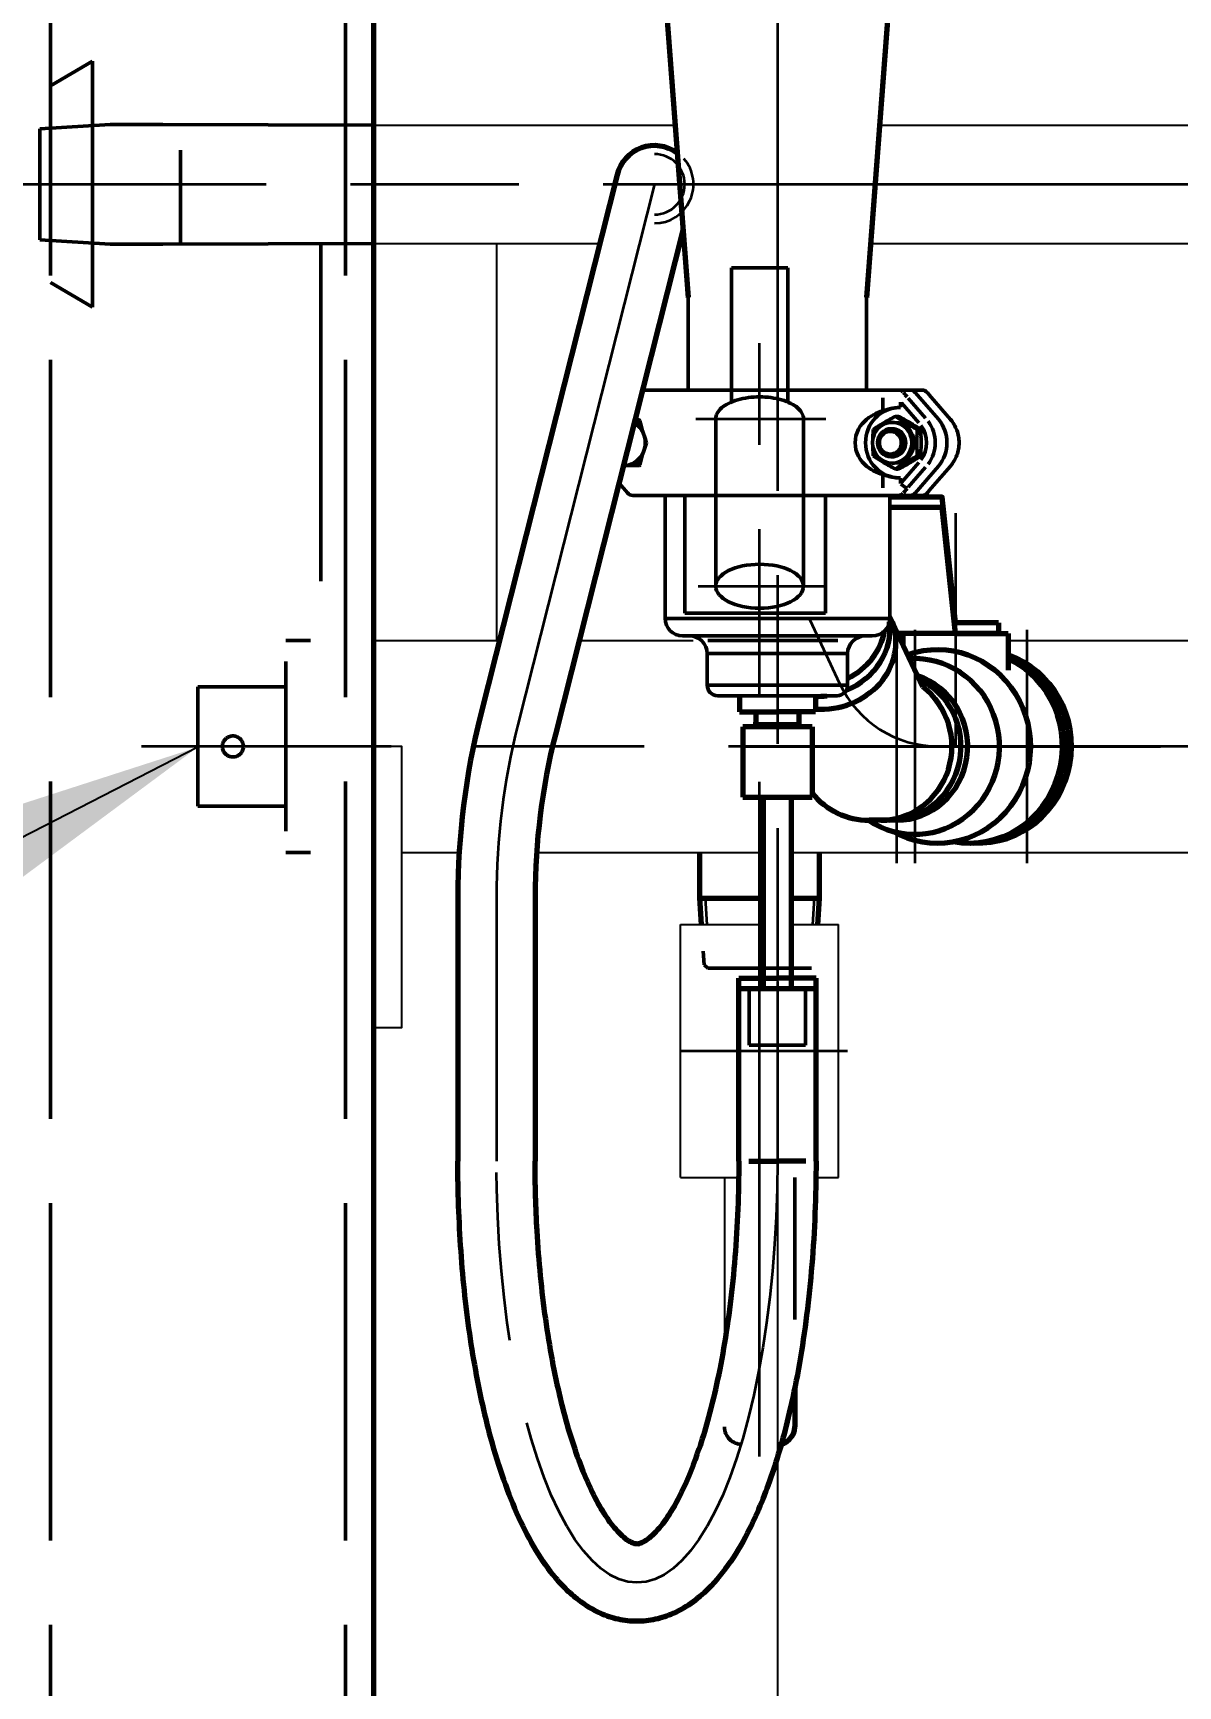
# Model space of a CAD drawing. Header units: millimetres. Extents: x 4423 to 6629, y 3249 to 4171.
# Drawn here: x 4554.7 to 4595.4, y 3773.3 to 3832.1 of the extents above; entities that cross this region are included whole.
import ezdxf

# ---------------------------------------------------------------- set-up
doc = ezdxf.new("R2010")
doc.units = ezdxf.units.MM
doc.linetypes.add('ACAD_ISO02W100', pattern=[15, 12, -3])
doc.linetypes.add('ACAD_ISO08W100', pattern=[36, 24, -3, 6, -3])
doc.layers.add('AHL-CON-70', color=7, linetype='Continuous')
for name, color, linetype, lineweight in [('M_EQUIP_D1', 3, 'Continuous', 35), ('M_EQUIP_E3', 3, 'Continuous', 35), ('M_EQUIP_E5', 2, 'ACAD_ISO02W100', 50), ('M_EQUIP_E7', 7, 'Continuous', 70), ('M_TANKS_E3', 3, 'ACAD_ISO08W100', 35), ('M_TANKS_E7', 7, 'Continuous', 70), ('Visible Edges', 7, 'Continuous', 50), ('Visible Tangent Edges', 7, 'Continuous', 50)]:
    doc.layers.add(name, color=color, linetype=linetype, lineweight=lineweight)
doc.styles.add('Simplex', font='SIMPLEX.SHX')
doc.dimstyles.new('nordic-1-35-0', dxfattribs={"dimscale": 10, "dimtxt": 3.5, "dimasz": 2.5, "dimexe": 1.25, "dimexo": 0, "dimgap": 0.6, "dimtad": 1, "dimdec": 0, "dimdsep": 46, "dimtxsty": 'Simplex', "dimcen": 2.5, "dimclrd": 3, "dimclre": 3, "dimclrt": 3, "dimadec": 1, "dimazin": 2, "dimtfac": 1, "dimtdec": 0, "dimtmove": 0, "dimatfit": 0, "dimfxl": 1, "dimtolj": 1, "dimtzin": 0, "dimarcsym": 0})

# ---------------------------------------------------------------- blocks, each defined once
blk = doc.blocks.new('*D9')
at = {"layer": 'Defpoints', "color": 0, "linetype": 'Continuous', "transparency": 16777216}
for p in [(4581.159, 3798.365), (4573.659, 3740.916), (4573.659, 3722.947)]:
    blk.add_point(p, dxfattribs=at)
at = {"layer": 'M_EQUIP_D1', "color": 3, "linetype": 'Continuous', "lineweight": -2, "transparency": 16777216}
for p, q in [((4581.159, 3798.365), (4581.159, 3728.416)), ((4573.659, 3722.947), (4573.659, 3753.416)), ((4548.659, 3740.916), (4523.659, 3740.916)), ((4573.659, 3740.916), (4581.159, 3740.916)), ((4606.159, 3740.916), (4691.254, 3740.916))]:
    blk.add_line(p, q, dxfattribs=at)
at = {"layer": 'M_EQUIP_D1', "color": 3, "linetype": 'Continuous', "transparency": 16777216}
for points in [[(4548.659, 3745.083), (4548.659, 3736.75), (4573.659, 3740.916)], [(4606.159, 3745.083), (4606.159, 3736.75), (4581.159, 3740.916)]]:
    blk.add_solid(points, dxfattribs=at)
at = {"layer": 'M_EQUIP_D1', "color": 3, "linetype": 'Continuous', "transparency": 16777216, "insert": (4661.206, 3751.916), "char_height": 10, "attachment_point": 5, "style": 'Simplex'}
blk.add_mtext('\\A1;min.60', dxfattribs=at)
blk = doc.blocks.new('*D28')
at = {"layer": 'Defpoints', "color": 0, "linetype": 'Continuous', "transparency": 16777216}
for p in [(4545.659, 3806.073), (4560.534, 3757.727), (4560.534, 3748.668)]:
    blk.add_point(p, dxfattribs=at)
at = {"layer": 'M_EQUIP_D1', "color": 3, "linetype": 'Continuous', "lineweight": -2, "transparency": 16777216}
for p, q in [((4545.659, 3806.073), (4545.659, 3745.227)), ((4560.534, 3748.668), (4560.534, 3770.227)), ((4520.659, 3757.727), (4447.468, 3757.727)), ((4560.534, 3757.727), (4545.659, 3757.727)), ((4585.534, 3757.727), (4610.534, 3757.727))]:
    blk.add_line(p, q, dxfattribs=at)
at = {"layer": 'M_EQUIP_D1', "color": 3, "linetype": 'Continuous', "transparency": 16777216}
for points in [[(4520.659, 3761.893), (4520.659, 3753.56), (4545.659, 3757.727)], [(4585.534, 3761.893), (4585.534, 3753.56), (4560.534, 3757.727)]]:
    blk.add_solid(points, dxfattribs=at)
at = {"layer": 'M_EQUIP_D1', "color": 3, "linetype": 'Continuous', "lineweight": 35, "transparency": 16777216, "insert": (4471.563, 3768.727), "char_height": 10, "attachment_point": 5, "style": 'Simplex'}
blk.add_mtext('\\A1;~120', dxfattribs=at)
blk = doc.blocks.new('*D32')
at = {"layer": 'Defpoints', "color": 0, "linetype": 'Continuous', "transparency": 16777216}
for p in [(4440.757, 4020.658), (4560.221, 4020.658), (4551.154, 3737.947)]:
    blk.add_point(p, dxfattribs=at)
at = {"layer": 'M_EQUIP_D1', "color": 3, "linetype": 'Continuous', "lineweight": -2, "transparency": 16777216}
for p, q in [((4560.221, 4020.658), (4428.257, 4020.658)), ((4440.757, 3762.947), (4440.757, 3995.658)), ((4551.154, 3737.947), (4428.257, 3737.947))]:
    blk.add_line(p, q, dxfattribs=at)
at = {"layer": 'M_EQUIP_D1', "color": 3, "linetype": 'Continuous', "transparency": 16777216}
for points in [[(4436.591, 3995.658), (4444.924, 3995.658), (4440.757, 4020.658)], [(4436.591, 3762.947), (4444.924, 3762.947), (4440.757, 3737.947)]]:
    blk.add_solid(points, dxfattribs=at)
at = {"layer": 'M_EQUIP_D1', "color": 3, "linetype": 'Continuous', "lineweight": 35, "transparency": 16777216, "insert": (4429.757, 3879.303), "char_height": 10, "attachment_point": 5, "rotation": 90, "style": 'Simplex'}
blk.add_mtext('\\A1;2260', dxfattribs=at)

msp = doc.modelspace()

# ---------------------------------------------------------------- linework, layer by layer
at = {"layer": 'AHL-CON-70', "linetype": 'Continuous'}
for p, q in [((4566.7837, 3828.8069), (4577.5175, 3828.8069)), ((4584.7995, 3828.8069), (4603.7675, 3828.8069)), ((4566.7837, 3824.5899), (4574.8324, 3824.5899)), ((4571.1587, 3824.5899), (4571.1587, 3810.4662)), ((4584.4797, 3824.5899), (4601.0824, 3824.5899)), ((4566.7837, 3810.4662), (4571.262, 3810.4662)), ((4574.0985, 3810.4662), (4578.1624, 3810.4662)), ((4589.3764, 3810.4662), (4597.512, 3810.4662)), ((4567.7837, 3802.9287), (4569.8318, 3802.9287)), ((4572.5874, 3802.9287), (4580.6587, 3802.9287)), ((4581.6587, 3802.9287), (4596.0818, 3802.9287)), ((4577.7133, 3791.3662), (4577.7133, 3800.3662)), ((4577.7133, 3800.3662), (4580.6587, 3800.3662)), ((4581.6587, 3800.3662), (4583.3383, 3800.3662)), ((4583.3383, 3791.3662), (4583.3383, 3800.3662)), ((4577.7133, 3791.3662), (4579.7798, 3791.3662)), ((4579.2758, 3791.3662), (4579.2758, 3785.4732)), ((4582.5301, 3791.3662), (4583.3383, 3791.3662))]:
    msp.add_line(p, q, dxfattribs=at)
msp.add_lwpolyline([(4566.7837, 3796.6975), (4567.7837, 3796.6975), (4567.7837, 3806.6975), (4566.7837, 3806.6975)], close=True, dxfattribs=at)
at = {"layer": 'Defpoints', "color": 0, "linetype": 'ByBlock'}
msp.add_point((4570.4519, 3826.6984), dxfattribs=at)
at = {"layer": 'M_EQUIP_E3', "color": 3, "linetype": 'ACAD_ISO08W100', "lineweight": 35}
for p, q in [((4581.1587, 3983.7882), (4581.1587, 3798.3649)), ((4538.9592, 3826.6984), (4714.6569, 3826.6984)), ((4580.5258, 3781.4339), (4580.5258, 3821.0479)), ((4578.2571, 3818.3532), (4582.8806, 3818.3532)), ((4587.5014, 3814.9959), (4587.5014, 3806.6975)), ((4578.3419, 3812.3993), (4582.7957, 3812.3993)), ((4583.3806, 3808.9304), (4582.3234, 3811.19)), ((4585.3985, 3810.8467), (4585.3985, 3802.5482)), ((4586.0456, 3810.8467), (4586.0456, 3802.5482)), ((4590.0385, 3810.8467), (4590.0385, 3802.5482)), ((4747.4142, 3806.6975), (4558.5251, 3806.6975)), ((4578.5827, 3801.3037), (4578.6413, 3800.3662)), ((4582.4689, 3801.3037), (4582.4103, 3800.3662)), ((4577.7133, 3795.8662), (4583.6508, 3795.8662))]:
    msp.add_line(p, q, dxfattribs=at)
at = {"layer": 'M_EQUIP_E3', "linetype": 'ACAD_ISO08W100', "lineweight": 35}
msp.add_line((4580.0277, 3806.6975), (4594.8016, 3806.6975), dxfattribs=at)
msp.add_lwpolyline([(4576.7837, 3826.6984), (4571.9212, 3807.4636, 0.061982), (4571.1587, 3801.3364), (4571.1587, 3791.9475)], format="xyb", dxfattribs=at)
at = {"layer": 'M_EQUIP_E3', "color": 3, "linetype": 'Continuous', "lineweight": 35}
for radius, end in [(1.075, 90), (1.3875, 40.815107)]:
    msp.add_arc((4576.7837, 3826.6984), radius, 270, end, dxfattribs=at)
at = {"layer": 'M_EQUIP_E3', "color": 3, "linetype": 'ACAD_ISO08W100', "lineweight": 35}
msp.add_arc((4586.8904, 3810.5725), 3.875, 205.072731, 270, dxfattribs=at)
at = {"layer": 'M_EQUIP_E3', "linetype": 'ACAD_ISO08W100', "lineweight": 35, "extrusion": (0, 0, -1)}
msp.add_ellipse((4576.1587, 3791.9475), major_axis=(0, 15), ratio=0.3333333, start_param=1.5707963, end_param=4.712389, dxfattribs=at)
at = {"layer": 'M_EQUIP_E5', "color": 2, "linetype": 'ACAD_ISO02W100', "lineweight": 50}
for p, q in [((4555.2837, 3970.4475), (4555.2837, 3739.1975)), ((4565.7837, 3970.4475), (4565.7837, 3739.1975)), ((4555.2837, 3830.1984), (4556.7837, 3831.0734)), ((4556.7837, 3822.3234), (4556.7837, 3831.0734)), ((4554.9087, 3828.6703), (4557.4087, 3828.8265)), ((4554.9087, 3828.6703), (4554.9087, 3824.7265)), ((4557.4087, 3828.8265), (4559.2837, 3828.8265)), ((4559.2837, 3828.8265), (4566.7837, 3828.8069)), ((4559.9087, 3827.914), (4559.9087, 3824.5703)), ((4554.9087, 3824.7265), (4557.4087, 3824.5703)), ((4557.4087, 3824.5703), (4559.2837, 3824.5703)), ((4559.2837, 3824.5703), (4566.7837, 3824.5899)), ((4564.9087, 3824.584), (4564.9087, 3810.4662)), ((4555.2837, 3823.1984), (4556.7837, 3822.3234)), ((4563.6587, 3810.4662), (4564.5337, 3810.4662)), ((4563.6587, 3803.6787), (4563.6587, 3809.7162)), ((4563.6507, 3808.8225), (4560.5257, 3808.8225)), ((4560.5257, 3808.8225), (4560.5257, 3804.5725)), ((4560.5257, 3804.5725), (4563.6507, 3804.5725)), ((4563.6587, 3802.9287), (4564.5337, 3802.9287)), ((4580.1587, 3796.0725), (4580.1587, 3798.0725)), ((4582.1587, 3796.0725), (4582.1587, 3798.0725)), ((4580.1587, 3796.0725), (4582.1587, 3796.0725))]:
    msp.add_line(p, q, dxfattribs=at)
at = {"layer": 'M_EQUIP_E5', "lineweight": 50}
for p, q in [((4579.5258, 3818.9535), (4579.5258, 3823.7306)), ((4579.5258, 3823.7306), (4581.5258, 3823.7306)), ((4581.5258, 3818.9535), (4581.5258, 3823.7306))]:
    msp.add_line(p, q, dxfattribs=at)
at = {"layer": 'M_EQUIP_E5', "linetype": 'ACAD_ISO02W100', "lineweight": 50}
for p, q in [((4578.9633, 3818.3532), (4578.9633, 3812.3993)), ((4582.0883, 3818.3532), (4582.0883, 3812.3993)), ((4583.3051, 3810.4662), (4578.6859, 3810.4662)), ((4578.5461, 3798.9285), (4578.5159, 3799.4118)), ((4578.5461, 3798.9285), (4578.6789, 3798.8037)), ((4582.3727, 3798.8037), (4578.6789, 3798.8037)), ((4581.7758, 3791.3662), (4581.7758, 3786.3133))]:
    msp.add_line(p, q, dxfattribs=at)
at = {"layer": 'M_EQUIP_E5', "color": 2, "linetype": 'ACAD_ISO02W100', "lineweight": 50}
msp.add_circle((4561.7757, 3806.6975), 0.375, dxfattribs=at)
at = {"layer": 'M_EQUIP_E5', "linetype": 'ACAD_ISO02W100', "lineweight": 50}
msp.add_arc((4579.9008, 3782.4912), 0.625, 180, 270, dxfattribs=at)
msp.add_ellipse((4580.5258, 3818.3532), major_axis=(1.5625, 0), ratio=0.5, start_param=0, end_param=3.1415927, dxfattribs=at)
msp.add_ellipse((4580.5258, 3812.3993), major_axis=(1.5625, 0), ratio=0.5, dxfattribs=at)
at = {"layer": 'M_EQUIP_E7', "color": 7, "linetype": 'Continuous', "lineweight": 70}
msp.add_line((4566.7837, 3970.4475), (4566.7837, 3739.1975), dxfattribs=at)
at = {"layer": 'M_EQUIP_E7', "linetype": 'Continuous', "lineweight": 70}
for p, q in [((4587.0265, 3815.1975), (4585.1587, 3815.1975)), ((4586.3319, 3808.8166), (4585.1533, 3811.3358)), ((4587.5014, 3810.7162), (4585.6264, 3810.7162)), ((4585.6264, 3810.7162), (4585.6264, 3810.3245)), ((4589.0323, 3810.7162), (4586.6173, 3810.7162)), ((4587.5014, 3810.7162), (4589.3764, 3810.7162)), ((4589.0323, 3811.0912), (4589.0323, 3810.7162)), ((4589.3764, 3810.7162), (4589.3764, 3809.4172)), ((4579.8063, 3808.5034), (4579.8063, 3807.9308)), ((4582.5111, 3808.5034), (4582.5111, 3807.9308)), ((4579.8063, 3807.9308), (4581.1587, 3807.9308)), ((4580.3956, 3807.9308), (4580.3956, 3807.4821)), ((4582.5111, 3807.9308), (4581.1587, 3807.9308)), ((4581.9219, 3807.9308), (4581.9219, 3807.4821)), ((4582.3925, 3807.3925), (4579.9249, 3807.3925)), ((4579.9249, 3807.3925), (4579.9249, 3804.8925)), ((4580.2999, 3807.4821), (4580.2999, 3807.3925)), ((4580.2999, 3807.4821), (4582.0175, 3807.4821)), ((4582.0175, 3807.4821), (4582.0175, 3807.3925)), ((4582.3925, 3807.3925), (4582.3925, 3804.8925)), ((4579.9249, 3804.8925), (4582.3925, 3804.8925)), ((4580.6587, 3798.0725), (4580.6587, 3804.8925)), ((4581.6587, 3798.0725), (4581.6587, 3804.8925)), ((4585.3985, 3804.0725), (4584.4252, 3804.0725)), ((4579.7837, 3791.9475), (4579.7837, 3798.4534)), ((4579.7837, 3798.4534), (4581.1587, 3798.4534)), ((4582.5337, 3798.4534), (4581.1587, 3798.4534)), ((4582.5337, 3791.9475), (4582.5337, 3798.4534)), ((4579.7837, 3791.9475), (4579.7837, 3798.0725)), ((4582.5337, 3798.0725), (4579.7837, 3798.0725)), ((4582.5337, 3791.9475), (4582.5337, 3798.0725)), ((4580.1464, 3791.9475), (4581.1587, 3791.9475)), ((4582.171, 3791.9475), (4581.1587, 3791.9475)), ((4581.7758, 3783.8678), (4581.7758, 3782.4912))]:
    msp.add_line(p, q, dxfattribs=at)
at = {"layer": 'M_EQUIP_E7', "lineweight": 70}
for p, q in [((4578.3977, 3801.3037), (4578.3977, 3802.9287)), ((4582.6539, 3801.3037), (4582.6539, 3802.9287)), ((4578.4563, 3800.3662), (4578.3977, 3801.3037)), ((4578.3977, 3801.3037), (4580.6587, 3801.3037)), ((4581.6587, 3801.3037), (4582.6539, 3801.3037)), ((4582.5953, 3800.3662), (4582.6539, 3801.3037))]:
    msp.add_line(p, q, dxfattribs=at)
at = {"layer": 'M_EQUIP_E7', "linetype": 'Continuous', "lineweight": 70}
for points in [[(4575.4506, 3827.0354), (4570.5881, 3807.8006, 0.061982), (4569.7837, 3801.3364), (4569.7837, 3791.9475)], [(4577.7987, 3825.103), (4573.2543, 3807.1266, 0.061982), (4572.5337, 3801.3364), (4572.5337, 3791.9475)]]:
    msp.add_lwpolyline(points, format="xyb", dxfattribs=at)
for points in [[(4589.0323, 3811.0912), (4587.5014, 3811.0912), (4587.0265, 3815.5725), (4585.1587, 3815.5725)], [(4589.0323, 3810.7162), (4587.5014, 3810.7162), (4587.0265, 3815.1975), (4585.1587, 3815.1975)], [(4586.6173, 3810.7162), (4585.4431, 3810.7162)]]:
    msp.add_lwpolyline(points, dxfattribs=at)
for centre, radius, start, end in [((4576.7837, 3826.6984), 1.375, 53.932285, 165.812933), ((4584.4252, 3806.6975), 2.625, 219.251427, 270), ((4581.1508, 3782.4912), 0.625, 270, 0)]:
    msp.add_arc(centre, radius, start, end, dxfattribs=at)
for centre, major_axis, ratio, start_param, end_param in [((4582.6898, 3810.4068), (-2.687, 0), 0.8886358, 1.5042515, 3.4450044), ((4582.4779, 3810.8597), (-2.687, 0), 0.8886358, 8.2890148, 9.539917), ((4582.3234, 3811.19), (-2.687, 0), 0.8886358, 2.0908716, 2.9828483), ((4586.8544, 3806.6975), (0, 3.4375), 0.9659258, 2.643175, 6.6067886), ((4586.0456, 3806.6975), (0, 3.125), 0.9659258, 2.5680795, 6.3433965), ((4587.9867, 3806.6975), (0, 3.4375), 0.9659258, 2.9702423, 5.851346), ((4588.3102, 3806.6975), (0, 3.4375), 0.9659258, 3.0928553, 5.9562883), ((4588.1485, 3806.6975), (0, 3.4375), 0.9659258, 3.1415927, 5.9043658), ((4585.159, 3806.6975), (0, 2.625), 0.9659258, 3.1415927, 5.8582048), ((4585.3985, 3806.6975), (0, 2.625), 0.9659258, 3.1415927, 5.9821017), ((4582.4779, 3810.8597), (-2.687, 0), 0.8886358, 7.8663402, 8.0168299), ((4584.8355, 3806.6975), (0, 2.625), 0.9659258, 3.1415927, 5.6519377)]:
    msp.add_ellipse(centre, major_axis=major_axis, ratio=ratio, start_param=start_param, end_param=end_param, dxfattribs=at)
for points, knots in [([(4582.5337, 3791.9475), (4582.5337, 3791.3265), (4582.5212, 3790.7056), (4582.4465, 3788.8552), (4582.347, 3787.6383), (4582.0524, 3785.3018), (4581.8576, 3784.1822), (4581.4302, 3782.3182), (4581.2146, 3781.5445), (4580.7307, 3780.1125), (4580.4626, 3779.4542), (4579.9558, 3778.4384), (4579.731, 3778.049), (4579.2456, 3777.3379), (4578.985, 3777.0159), (4578.5042, 3776.5385), (4578.2977, 3776.3628), (4577.8547, 3776.0541), (4577.6179, 3775.921), (4577.1639, 3775.7335), (4576.9522, 3775.6688), (4576.5169, 3775.5856), (4576.2933, 3775.5673), (4575.8479, 3775.5802), (4575.6263, 3775.6114), (4575.1977, 3775.7183), (4574.9907, 3775.7937), (4574.5968, 3775.9798), (4574.4099, 3776.0902), (4574.0554, 3776.3386), (4573.8877, 3776.4765), (4573.5687, 3776.7754), (4573.4173, 3776.9364), (4573.0204, 3777.4063), (4572.7881, 3777.7365), (4572.3525, 3778.4563), (4572.1493, 3778.846), (4571.7677, 3779.6822), (4571.5894, 3780.1287), (4571.2566, 3781.0745), (4571.1021, 3781.5738), (4570.7235, 3782.9642), (4570.5206, 3783.8968), (4570.1858, 3785.8579), (4570.0539, 3786.8863), (4569.8652, 3788.9983), (4569.8085, 3790.0818), (4569.7859, 3791.4294), (4569.7837, 3791.6884), (4569.7837, 3791.9475)], [4.712389, 4.712389, 4.712389, 4.712389, 4.8328965, 4.8328965, 5.0739116, 5.0739116, 5.3149267, 5.3149267, 5.504615, 5.504615, 5.6943033, 5.6943033, 5.8289263, 5.8289263, 5.9635492, 5.9635492, 6.0549375, 6.0549375, 6.1463258, 6.1463258, 6.2195829, 6.2195829, 6.2928401, 6.2928401, 6.3660972, 6.3660972, 6.4393544, 6.4393544, 6.5126115, 6.5126115, 6.5858687, 6.5858687, 6.6591258, 6.6591258, 6.7865992, 6.7865992, 6.9140727, 6.9140727, 7.0415461, 7.0415461, 7.1690195, 7.1690195, 7.3805825, 7.3805825, 7.5921455, 7.5921455, 7.8037085, 7.8037085, 7.8539816, 7.8539816, 7.8539816, 7.8539816]), ([(4579.7837, 3791.9475), (4579.7837, 3791.3781), (4579.7725, 3790.8087), (4579.7049, 3789.0892), (4579.6131, 3787.9525), (4579.3434, 3785.7861), (4579.1654, 3784.7565), (4578.7774, 3783.0451), (4578.5791, 3782.3342), (4578.1849, 3781.17), (4577.994, 3780.6935), (4577.6353, 3779.934), (4577.4689, 3779.6321), (4577.1424, 3779.1235), (4576.9822, 3778.9172), (4576.7355, 3778.6526), (4576.6418, 3778.5683), (4576.4772, 3778.4422), (4576.4065, 3778.4005), (4576.3049, 3778.3524), (4576.2688, 3778.3403), (4576.2101, 3778.3257), (4576.1874, 3778.3231), (4576.1439, 3778.322), (4576.1228, 3778.3236), (4576.0692, 3778.3343), (4576.0366, 3778.3436), (4575.9539, 3778.3788), (4575.9038, 3778.4048), (4575.787, 3778.4813), (4575.7205, 3778.5318), (4575.5754, 3778.6614), (4575.4968, 3778.7405), (4575.2827, 3778.985), (4575.1414, 3779.1738), (4574.8544, 3779.625), (4574.7087, 3779.8872), (4574.4217, 3780.4785), (4574.2804, 3780.8075), (4573.8858, 3781.8476), (4573.6462, 3782.6363), (4573.229, 3784.3752), (4573.0511, 3785.3254), (4572.7703, 3787.3312), (4572.6672, 3788.3868), (4572.5576, 3790.2839), (4572.5337, 3791.1157), (4572.5337, 3791.9475)], [4.712389, 4.712389, 4.712389, 4.712389, 4.8298511, 4.8298511, 5.0698191, 5.0698191, 5.309787, 5.309787, 5.505642, 5.505642, 5.6686877, 5.6686877, 5.8042862, 5.8042862, 5.9398847, 5.9398847, 6.0332186, 6.0332186, 6.1265525, 6.1265525, 6.2008837, 6.2008837, 6.275215, 6.275215, 6.3495462, 6.3495462, 6.4238775, 6.4238775, 6.4982087, 6.4982087, 6.57254, 6.57254, 6.6468713, 6.6468713, 6.7659133, 6.7659133, 6.8849554, 6.8849554, 7.0039974, 7.0039974, 7.2301263, 7.2301263, 7.4562552, 7.4562552, 7.6823841, 7.6823841, 7.8539816, 7.8539816, 7.8539816, 7.8539816])]:
    msp.add_open_spline(points, degree=3, knots=knots, dxfattribs=at)
at = {"layer": 'M_TANKS_E3', "color": 3, "linetype": 'ACAD_ISO08W100', "lineweight": 35}
msp.add_line((4581.1587, 3798.3303), (4581.1587, 3791.9475), dxfattribs=at)
msp.add_line((4581.1587, 3798.3303), (4581.1587, 3791.9475), dxfattribs=at)
at = {"layer": 'M_TANKS_E7', "linetype": 'Continuous'}
for p, q in [((4574.1075, 3873.7377), (4577.9837, 3822.6648)), ((4588.2253, 3873.9782), (4584.3337, 3822.6648))]:
    msp.add_line(p, q, dxfattribs=at)
at = {"layer": 'Visible Edges'}
for p, q in [((4577.9837, 3819.3784), (4577.9837, 3822.6648)), ((4577.9837, 3819.3784), (4577.9837, 3822.6648)), ((4584.3337, 3819.3784), (4584.3337, 3822.6648)), ((4584.3337, 3819.3784), (4584.3337, 3822.6648)), ((4576.5022, 3819.3784), (4576.3515, 3819.3784)), ((4576.5022, 3819.3784), (4584.7224, 3819.3784)), ((4585.4564, 3819.3784), (4584.7224, 3819.3784)), ((4585.8803, 3819.3784), (4585.4564, 3819.3784)), ((4586.3043, 3819.3784), (4585.8803, 3819.3784)), ((4586.0603, 3819.2951), (4586.8883, 3818.3368)), ((4586.0603, 3819.2951), (4586.8883, 3818.3368)), ((4586.6357, 3819.1234), (4587.318, 3818.3336)), ((4576.0829, 3818.3159), (4576.1442, 3818.3159)), ((4576.2496, 3818.3159), (4576.1442, 3818.3159)), ((4585.4712, 3818.4416), (4585.357, 3818.4416)), ((4585.2442, 3818.0034), (4585.2043, 3818.0034)), ((4585.3251, 3818.2284), (4585.2442, 3818.2284)), ((4586.256, 3817.9725), (4586.1418, 3817.9725)), ((4575.6723, 3816.6909), (4575.6721, 3816.6909)), ((4576.1442, 3816.6909), (4575.6723, 3816.6909)), ((4576.2496, 3816.6909), (4576.1442, 3816.6909)), ((4585.2442, 3817.0034), (4585.2043, 3817.0034)), ((4585.3251, 3816.7784), (4585.2442, 3816.7784)), ((4585.4712, 3816.5653), (4585.357, 3816.5653)), ((4586.8883, 3816.6701), (4586.0603, 3815.7118)), ((4586.8883, 3816.6701), (4586.0603, 3815.7118)), ((4586.256, 3817.0343), (4586.1418, 3817.0343)), ((4587.318, 3816.6733), (4586.6357, 3815.8835)), ((4575.5164, 3816.0749), (4575.6817, 3815.8835)), ((4576.0131, 3815.6284), (4576.5022, 3815.6284)), ((4584.7224, 3815.6284), (4576.5022, 3815.6284)), ((4577.1587, 3811.2534), (4577.1587, 3815.6284)), ((4577.8594, 3811.4409), (4577.8594, 3815.6284)), ((4582.8731, 3815.6284), (4582.8731, 3811.4409)), ((4584.7224, 3815.6284), (4585.4564, 3815.6284)), ((4585.1587, 3811.2534), (4585.1587, 3815.6284)), ((4585.4564, 3815.6284), (4585.8803, 3815.6284)), ((4585.8803, 3815.6284), (4586.3043, 3815.6284)), ((4577.8594, 3811.4409), (4582.8731, 3811.4409)), ((4584.5337, 3810.6284), (4577.7837, 3810.6284)), ((4578.6587, 3808.8784), (4578.6587, 3810.0034)), ((4583.6587, 3808.8784), (4583.6587, 3810.0034)), ((4583.2837, 3808.5034), (4579.0337, 3808.5034))]:
    msp.add_line(p, q, dxfattribs=at)
at = {"layer": 'Visible Edges', "flags": 128}
for points in [[(4586.4973, 3819.2874), (4586.5655, 3819.2055), (4586.6357, 3819.1234)], [(4576.1442, 3818.3159), (4576.1531, 3818.2973), (4576.1618, 3818.2788), (4576.1705, 3818.2606), (4576.1792, 3818.2427), (4576.1878, 3818.2249), (4576.1964, 3818.2074), (4576.205, 3818.19), (4576.2135, 3818.1728), (4576.222, 3818.1557), (4576.2305, 3818.1388), (4576.239, 3818.1221), (4576.2475, 3818.1054), (4576.256, 3818.0888), (4576.2645, 3818.0724), (4576.273, 3818.056), (4576.2816, 3818.0396), (4576.2902, 3818.0233), (4576.2988, 3818.0071), (4576.3075, 3817.9909), (4576.3163, 3817.9747), (4576.3251, 3817.9584), (4576.334, 3817.9422), (4576.3429, 3817.926), (4576.352, 3817.9097)], [(4584.91, 3816.3672), (4584.8269, 3816.3948), (4584.7432, 3816.427), (4584.6592, 3816.4643), (4584.5754, 3816.5071), (4584.4923, 3816.5559), (4584.4106, 3816.6114), (4584.3308, 3816.6743), (4584.2537, 3816.7456), (4584.1796, 3816.8266), (4584.1095, 3816.9196), (4584.0467, 3817.0234), (4583.9948, 3817.1362), (4583.9565, 3817.256), (4583.933, 3817.3795), (4583.925, 3817.5034), (4583.933, 3817.6274), (4583.9565, 3817.7509), (4583.9948, 3817.8707), (4584.0467, 3817.9835), (4584.1095, 3818.0873), (4584.1796, 3818.1803), (4584.2537, 3818.2613), (4584.3308, 3818.3326), (4584.4106, 3818.3955), (4584.4923, 3818.451), (4584.5754, 3818.4998), (4584.6592, 3818.5426), (4584.7432, 3818.5799), (4584.8269, 3818.6121), (4584.91, 3818.6397)], [(4584.5722, 3817.9725), (4584.6061, 3817.9947), (4584.6391, 3818.0161), (4584.6713, 3818.0369), (4584.703, 3818.0572), (4584.7341, 3818.0769), (4584.7648, 3818.0962), (4584.7952, 3818.1152), (4584.8253, 3818.1339), (4584.8554, 3818.1524), (4584.8854, 3818.1707), (4584.9155, 3818.1889), (4584.9458, 3818.2071), (4584.9763, 3818.2252), (4585.0071, 3818.2434), (4585.0383, 3818.2618), (4585.0701, 3818.2802), (4585.1025, 3818.2989), (4585.1357, 3818.3179), (4585.1696, 3818.3373), (4585.2046, 3818.357), (4585.2407, 3818.3772), (4585.278, 3818.398), (4585.3167, 3818.4195), (4585.357, 3818.4416)], [(4584.91, 3818.6397), (4584.9298, 3818.6459), (4584.9506, 3818.6523), (4584.9721, 3818.6589), (4584.9944, 3818.6657), (4585.0172, 3818.6725), (4585.0405, 3818.6793), (4585.0641, 3818.6861), (4585.0883, 3818.6927), (4585.1135, 3818.6993), (4585.1395, 3818.7058), (4585.1664, 3818.7121), (4585.1939, 3818.7183), (4585.222, 3818.7241), (4585.2506, 3818.7295), (4585.2795, 3818.7345), (4585.3088, 3818.739), (4585.3383, 3818.7429), (4585.3679, 3818.7462), (4585.3974, 3818.7489), (4585.4268, 3818.751), (4585.456, 3818.7524), (4585.4847, 3818.7532), (4585.513, 3818.7534), (4585.5406, 3818.7528)], [(4585.357, 3818.4416), (4585.3909, 3818.4195), (4585.4239, 3818.398), (4585.4561, 3818.3772), (4585.4878, 3818.357), (4585.5189, 3818.3373), (4585.5496, 3818.3179), (4585.58, 3818.2989), (4585.6102, 3818.2802), (4585.6402, 3818.2618), (4585.6703, 3818.2434), (4585.7003, 3818.2252), (4585.7306, 3818.2071), (4585.7611, 3818.1889), (4585.7919, 3818.1707), (4585.8232, 3818.1524), (4585.8549, 3818.1339), (4585.8873, 3818.1152), (4585.9205, 3818.0962), (4585.9545, 3818.0769), (4585.9894, 3818.0572), (4586.0255, 3818.0369), (4586.0628, 3818.0161), (4586.1015, 3817.9947), (4586.1418, 3817.9725)], [(4586.256, 3817.9725), (4586.2221, 3817.9947), (4586.1891, 3818.0161), (4586.1568, 3818.0369), (4586.1252, 3818.0572), (4586.0941, 3818.0769), (4586.0634, 3818.0962), (4586.033, 3818.1152), (4586.0028, 3818.1339), (4585.9728, 3818.1524), (4585.9427, 3818.1707), (4585.9126, 3818.1889), (4585.8824, 3818.2071), (4585.8519, 3818.2252), (4585.8211, 3818.2434), (4585.7898, 3818.2618), (4585.758, 3818.2802), (4585.7256, 3818.2989), (4585.6925, 3818.3179), (4585.6585, 3818.3373), (4585.6236, 3818.357), (4585.5875, 3818.3772), (4585.5502, 3818.398), (4585.5115, 3818.4195), (4585.4712, 3818.4416)], [(4587.318, 3818.3336), (4587.3539, 3818.2901), (4587.3877, 3818.2451), (4587.4195, 3818.1986), (4587.4492, 3818.1506), (4587.4767, 3818.1014), (4587.502, 3818.0509), (4587.5251, 3817.9994), (4587.5458, 3817.9468), (4587.5642, 3817.8933), (4587.5802, 3817.8391), (4587.5938, 3817.7842), (4587.6049, 3817.7287), (4587.6136, 3817.6728), (4587.6198, 3817.6165), (4587.6236, 3817.56), (4587.6248, 3817.5034), (4587.6236, 3817.4468), (4587.6198, 3817.3904), (4587.6136, 3817.3341), (4587.6049, 3817.2782), (4587.5938, 3817.2227), (4587.5802, 3817.1678), (4587.5642, 3817.1135), (4587.5458, 3817.0601), (4587.5251, 3817.0075), (4587.502, 3816.956), (4587.4767, 3816.9055), (4587.4492, 3816.8563), (4587.4195, 3816.8083), (4587.3877, 3816.7618), (4587.3539, 3816.7168), (4587.318, 3816.6733)], [(4576.352, 3817.9097), (4576.3533, 3817.9073), (4576.3547, 3817.9049), (4576.356, 3817.9025), (4576.3574, 3817.9001), (4576.3587, 3817.8977), (4576.3601, 3817.8953), (4576.3614, 3817.8929), (4576.3628, 3817.8905), (4576.3641, 3817.8881), (4576.3655, 3817.8857), (4576.3668, 3817.8833), (4576.3682, 3817.8809), (4576.3695, 3817.8785), (4576.3709, 3817.8761), (4576.3722, 3817.8737), (4576.3736, 3817.8713), (4576.3749, 3817.8689), (4576.3763, 3817.8665), (4576.3777, 3817.8641), (4576.379, 3817.8617), (4576.3804, 3817.8593), (4576.3818, 3817.8569), (4576.3831, 3817.8545), (4576.3845, 3817.8521)], [(4584.5549, 3817.631), (4584.5552, 3817.6441), (4584.5555, 3817.6573), (4584.5559, 3817.6705), (4584.5563, 3817.6838), (4584.5568, 3817.6972), (4584.5573, 3817.7107), (4584.5578, 3817.7242), (4584.5583, 3817.7378), (4584.5589, 3817.7515), (4584.5595, 3817.7653), (4584.5602, 3817.7792), (4584.5609, 3817.7932), (4584.5616, 3817.8074), (4584.5623, 3817.8216), (4584.5631, 3817.836), (4584.564, 3817.8505), (4584.5649, 3817.8652), (4584.5658, 3817.88), (4584.5667, 3817.895), (4584.5677, 3817.9101), (4584.5688, 3817.9255), (4584.5699, 3817.941), (4584.571, 3817.9566), (4584.5722, 3817.9725)], [(4586.1418, 3817.9725), (4586.1386, 3817.9282), (4586.1357, 3817.8853), (4586.1332, 3817.8438), (4586.131, 3817.8033), (4586.1291, 3817.7638), (4586.1274, 3817.7251), (4586.1261, 3817.6872), (4586.125, 3817.6498), (4586.1241, 3817.6128), (4586.1235, 3817.5762), (4586.1231, 3817.5397), (4586.123, 3817.5034), (4586.1231, 3817.4671), (4586.1235, 3817.4307), (4586.1241, 3817.3941), (4586.125, 3817.3571), (4586.1261, 3817.3197), (4586.1274, 3817.2818), (4586.1291, 3817.2431), (4586.131, 3817.2036), (4586.1332, 3817.1631), (4586.1357, 3817.1216), (4586.1386, 3817.0787), (4586.1418, 3817.0343)], [(4586.256, 3817.0343), (4586.2592, 3817.0787), (4586.262, 3817.1216), (4586.2646, 3817.1631), (4586.2668, 3817.2036), (4586.2687, 3817.2431), (4586.2703, 3817.2818), (4586.2717, 3817.3197), (4586.2728, 3817.3571), (4586.2737, 3817.3941), (4586.2743, 3817.4307), (4586.2747, 3817.4671), (4586.2748, 3817.5034), (4586.2747, 3817.5397), (4586.2743, 3817.5762), (4586.2737, 3817.6128), (4586.2728, 3817.6498), (4586.2717, 3817.6872), (4586.2703, 3817.7251), (4586.2687, 3817.7638), (4586.2668, 3817.8033), (4586.2646, 3817.8438), (4586.262, 3817.8853), (4586.2592, 3817.9282), (4586.256, 3817.9725)], [(4576.352, 3817.0972), (4576.3429, 3817.0809), (4576.334, 3817.0647), (4576.3251, 3817.0484), (4576.3163, 3817.0322), (4576.3075, 3817.016), (4576.2988, 3816.9998), (4576.2902, 3816.9836), (4576.2816, 3816.9673), (4576.273, 3816.9509), (4576.2645, 3816.9345), (4576.256, 3816.9181), (4576.2475, 3816.9015), (4576.239, 3816.8848), (4576.2305, 3816.8681), (4576.222, 3816.8512), (4576.2135, 3816.8341), (4576.205, 3816.8169), (4576.1964, 3816.7995), (4576.1878, 3816.782), (4576.1792, 3816.7642), (4576.1705, 3816.7463), (4576.1618, 3816.7281), (4576.1531, 3816.7096), (4576.1442, 3816.6909)], [(4576.3845, 3817.1548), (4576.3831, 3817.1524), (4576.3818, 3817.15), (4576.3804, 3817.1476), (4576.379, 3817.1452), (4576.3777, 3817.1428), (4576.3763, 3817.1404), (4576.3749, 3817.138), (4576.3736, 3817.1356), (4576.3722, 3817.1332), (4576.3709, 3817.1308), (4576.3695, 3817.1284), (4576.3682, 3817.126), (4576.3668, 3817.1236), (4576.3655, 3817.1212), (4576.3641, 3817.1188), (4576.3628, 3817.1164), (4576.3614, 3817.114), (4576.3601, 3817.1116), (4576.3587, 3817.1092), (4576.3574, 3817.1068), (4576.356, 3817.1044), (4576.3547, 3817.102), (4576.3533, 3817.0996), (4576.352, 3817.0972)], [(4584.5722, 3817.0343), (4584.571, 3817.0502), (4584.5699, 3817.0659), (4584.5688, 3817.0814), (4584.5677, 3817.0968), (4584.5667, 3817.1119), (4584.5658, 3817.1269), (4584.5649, 3817.1417), (4584.564, 3817.1564), (4584.5631, 3817.1709), (4584.5623, 3817.1853), (4584.5616, 3817.1995), (4584.5609, 3817.2137), (4584.5602, 3817.2277), (4584.5595, 3817.2416), (4584.5589, 3817.2554), (4584.5583, 3817.2691), (4584.5578, 3817.2827), (4584.5573, 3817.2962), (4584.5568, 3817.3097), (4584.5563, 3817.3231), (4584.5559, 3817.3364), (4584.5555, 3817.3496), (4584.5552, 3817.3628), (4584.5549, 3817.3759)], [(4585.357, 3816.5653), (4585.3167, 3816.5874), (4585.278, 3816.6089), (4585.2407, 3816.6296), (4585.2046, 3816.6499), (4585.1696, 3816.6696), (4585.1357, 3816.689), (4585.1025, 3816.7079), (4585.0701, 3816.7266), (4585.0383, 3816.7451), (4585.0071, 3816.7634), (4584.9763, 3816.7817), (4584.9458, 3816.7998), (4584.9155, 3816.818), (4584.8854, 3816.8362), (4584.8554, 3816.8545), (4584.8253, 3816.873), (4584.7952, 3816.8917), (4584.7648, 3816.9106), (4584.7341, 3816.93), (4584.703, 3816.9497), (4584.6713, 3816.97), (4584.6391, 3816.9907), (4584.6061, 3817.0122), (4584.5722, 3817.0343)], [(4586.1418, 3817.0343), (4586.1015, 3817.0122), (4586.0628, 3816.9907), (4586.0255, 3816.97), (4585.9894, 3816.9497), (4585.9545, 3816.93), (4585.9205, 3816.9106), (4585.8873, 3816.8917), (4585.8549, 3816.873), (4585.8232, 3816.8545), (4585.7919, 3816.8362), (4585.7611, 3816.818), (4585.7306, 3816.7998), (4585.7003, 3816.7817), (4585.6703, 3816.7634), (4585.6402, 3816.7451), (4585.6102, 3816.7266), (4585.58, 3816.7079), (4585.5496, 3816.689), (4585.5189, 3816.6696), (4585.4878, 3816.6499), (4585.4561, 3816.6296), (4585.4239, 3816.6089), (4585.3909, 3816.5874), (4585.357, 3816.5653)], [(4585.4712, 3816.5653), (4585.5115, 3816.5874), (4585.5502, 3816.6089), (4585.5875, 3816.6296), (4585.6236, 3816.6499), (4585.6585, 3816.6696), (4585.6925, 3816.689), (4585.7256, 3816.7079), (4585.758, 3816.7266), (4585.7898, 3816.7451), (4585.8211, 3816.7634), (4585.8519, 3816.7817), (4585.8824, 3816.7998), (4585.9126, 3816.818), (4585.9427, 3816.8362), (4585.9728, 3816.8545), (4586.0028, 3816.873), (4586.033, 3816.8917), (4586.0634, 3816.9106), (4586.0941, 3816.93), (4586.1252, 3816.9497), (4586.1568, 3816.97), (4586.1891, 3816.9907), (4586.2221, 3817.0122), (4586.256, 3817.0343)], [(4585.5406, 3816.2541), (4585.513, 3816.2535), (4585.4847, 3816.2536), (4585.456, 3816.2544), (4585.4268, 3816.2559), (4585.3974, 3816.258), (4585.3679, 3816.2607), (4585.3383, 3816.264), (4585.3088, 3816.2679), (4585.2795, 3816.2724), (4585.2506, 3816.2774), (4585.222, 3816.2828), (4585.1939, 3816.2886), (4585.1664, 3816.2948), (4585.1395, 3816.3011), (4585.1135, 3816.3076), (4585.0883, 3816.3142), (4585.0641, 3816.3208), (4585.0405, 3816.3275), (4585.0172, 3816.3344), (4584.9944, 3816.3412), (4584.9721, 3816.348), (4584.9506, 3816.3546), (4584.9298, 3816.361), (4584.91, 3816.3672)], [(4575.8201, 3815.7195), (4575.7519, 3815.8013), (4575.6817, 3815.8835)], [(4586.6357, 3815.8835), (4586.5655, 3815.8013), (4586.4973, 3815.7195)]]:
    msp.add_lwpolyline(points, dxfattribs=at)
at = {"layer": 'Visible Edges'}
for centre, radius, start, end in [((4576.0131, 3815.8784), 0.25, 219.470482, 270), ((4577.7837, 3811.2534), 0.625, 180, 270), ((4584.5337, 3811.2534), 0.625, 270, 0), ((4578.0337, 3810.0034), 0.625, 0, 90), ((4584.2837, 3810.0034), 0.625, 90, 180), ((4579.0337, 3808.8784), 0.375, 180, 270), ((4583.2837, 3808.8784), 0.375, 270, 0)]:
    msp.add_arc(centre, radius, start, end, dxfattribs=at)
for centre, major_axis, ratio, start_param, end_param in [((4585.8803, 3819.1284), (0, 0.25), 0.9659258, 5.4421166, 6.2831853), ((4585.8803, 3819.1284), (0, 0.25), 0.9659258, 5.4421166, 6.2831853), ((4575.6444, 3819.2583), (0.6129, -1.0803), 0.1135161, 0.3962451, 0.5060993), ((4581.1587, 3810.5307), (4.9028, -8.6424), 0.1135161, 3.5378377, 3.7121613), ((4585.503, 3817.5034), (0, -1.25), 0.9659258, 3.1417215, 6.2830564), ((4585.9883, 3817.5034), (0, -1.25), 0.9659258, 0.8410687, 2.300524), ((4585.9883, 3817.5034), (0, -1.25), 0.9659258, 0.8410687, 2.300524), ((4575.6723, 3817.5034), (0, 0.8125), 0.9659258, 5.2359878, 5.7715211), ((4575.6723, 3817.5034), (0, 0.8125), 0.9659258, 5.1163973, 5.2359878), ((4575.6723, 3817.5034), (0, 0.8125), 0.9659258, 4.4570928, 4.9676852), ((4585.2442, 3817.5034), (0, -0.5), 0.9659258, 6.2767687, 9.4311946), ((4585.3251, 3817.5034), (0, 0.725), 0.9659258, 3.1415927, 6.2831853), ((4575.6723, 3817.5034), (0, -0.8125), 0.9659258, 0, 1.0471976), ((4581.1587, 3824.4762), (4.9028, 8.6424), 0.1135161, 2.571024, 2.7453476), ((4575.6723, 3817.5034), (0, 0.8125), 0.9659258, 4.1887902, 4.3083807), ((4575.6723, 3817.5034), (0, -0.8125), 0.9659258, 6.282899, 6.2831853), ((4575.6444, 3815.7486), (0.6129, 1.0803), 0.1135161, 5.777086, 5.8869402), ((4585.8803, 3815.8784), (0, -0.25), 0.9659258, 0, 0.8410687), ((4585.8803, 3815.8784), (0, -0.25), 0.9659258, 0, 0.8410687)]:
    msp.add_ellipse(centre, major_axis=major_axis, ratio=ratio, start_param=start_param, end_param=end_param, dxfattribs=at)
for centre, major_axis in [((4585.2442, 3817.5034), (0, -0.725)), ((4585.2043, 3817.5034), (0, 0.5)), ((4585.1795, 3817.5034), (0, 0.4041))]:
    msp.add_ellipse(centre, major_axis=major_axis, ratio=0.9659258, dxfattribs=at)
at = {"layer": 'Visible Tangent Edges'}
for p, q in [((4584.91, 3819.104), (4584.91, 3818.6641)), ((4585.5406, 3818.7632), (4585.5406, 3818.9496)), ((4585.5748, 3818.9205), (4586.1889, 3818.2096)), ((4586.4336, 3818.3763), (4585.8194, 3819.0871)), ((4586.1889, 3816.7973), (4585.5748, 3816.0864)), ((4585.8194, 3815.9198), (4586.4336, 3816.6306)), ((4584.91, 3816.3427), (4584.91, 3815.9029)), ((4585.5406, 3816.0573), (4585.5406, 3816.2437)), ((4577.208, 3811.2534), (4585.1095, 3811.2534)), ((4583.6279, 3810.0034), (4578.6895, 3810.0034)), ((4578.6895, 3808.8784), (4583.6279, 3808.8784))]:
    msp.add_line(p, q, dxfattribs=at)
for centre, major_axis, ratio, start_param, end_param in [((4585.4564, 3819.1284), (0, 0.25), 0.9659258, 5.4841701, 6.2411319), ((4585.5589, 3819.1266), (-0.8657, 0.9717), 0.1308088, 4.6050264, 4.760824), ((4586.3043, 3819.1284), (0, 0.25), 0.9659258, 5.4421166, 6.2831853), ((4586.3043, 3819.1284), (0.193, 0.1589), 0.2832284, 0.0101265, 0.2025306), ((4585.5678, 3817.5034), (0, 1.25), 0.9659258, 4.0556341, 5.3691439), ((4585.503, 3817.5034), (0, -1), 0.9659258, 0.9140414, 2.2275512), ((4585.6053, 3816.047), (0.1892, -0.1634), 0.172546, 4.5938049, 6.0075215), ((4585.4564, 3815.8784), (0, -0.25), 0.9659258, 0.0420534, 0.7990152), ((4585.5589, 3815.8803), (-0.8657, -0.9717), 0.1308088, 1.5223614, 1.6781589), ((4586.3043, 3815.8784), (0, -0.25), 0.9659258, 0, 0.8410687), ((4586.3043, 3815.8784), (0.193, -0.1589), 0.2832284, 6.0806547, 6.2730588)]:
    msp.add_ellipse(centre, major_axis=major_axis, ratio=ratio, start_param=start_param, end_param=end_param, dxfattribs=at)

# ---------------------------------------------------------------- dimensions: what is measured, and where the dimension line sits
at = {"layer": 'M_EQUIP_D1', "linetype": 'Continuous', "lineweight": 35}
dim = msp.add_linear_dim(base=(4440.7573, 4020.6577), p1=(4551.1544, 3737.9475), p2=(4560.2212, 4020.6577), angle=90, dimstyle='nordic-1-35-0', override={"dimtxt": 1, "dimgap": 0.6, "dimlfac": 8, "dimrnd": 5}, dxfattribs=at)
dim.commit()
dim.dimension.update_dxf_attribs({"geometry": '*D32', "text_midpoint": (4440.7573, 3879.3026), "dimtype": 160})
dim = msp.add_linear_dim(base=(4560.5337, 3757.7267), p1=(4545.6587, 3806.0734), p2=(4560.5337, 3748.668), text='~<>', dimstyle='nordic-1-35-0', override={"dimtxt": 1, "dimlfac": 8, "dimrnd": 5}, dxfattribs=at)
dim.commit()
dim.dimension.update_dxf_attribs({"geometry": '*D28', "text_midpoint": (4471.5635, 3757.7267), "dimtype": 160})
at = {"layer": 'M_EQUIP_D1', "linetype": 'Continuous'}
dim = msp.add_linear_dim(base=(4573.6587, 3740.9164), p1=(4581.1587, 3798.3649), p2=(4573.6587, 3722.9475), angle=180, text='min.<>', dimstyle='nordic-1-35-0', override={"dimtxt": 1, "dimgap": 0.6, "dimlfac": 8}, dxfattribs=at)
dim.commit()
dim.dimension.update_dxf_attribs({"geometry": '*D9', "text_midpoint": (4661.2063, 3740.9164), "dimtype": 160})

# ---------------------------------------------------------------- leaders
at = {"layer": 'M_EQUIP_D1', "linetype": 'Continuous', "lineweight": 35}
msp.add_leader([(4560.5257, 3806.6726), (4515.2573, 3783.3939), (4476.528, 3783.3939)], dimstyle='nordic-1-35-0', dxfattribs=at)

doc.saveas('drawing.dxf')
